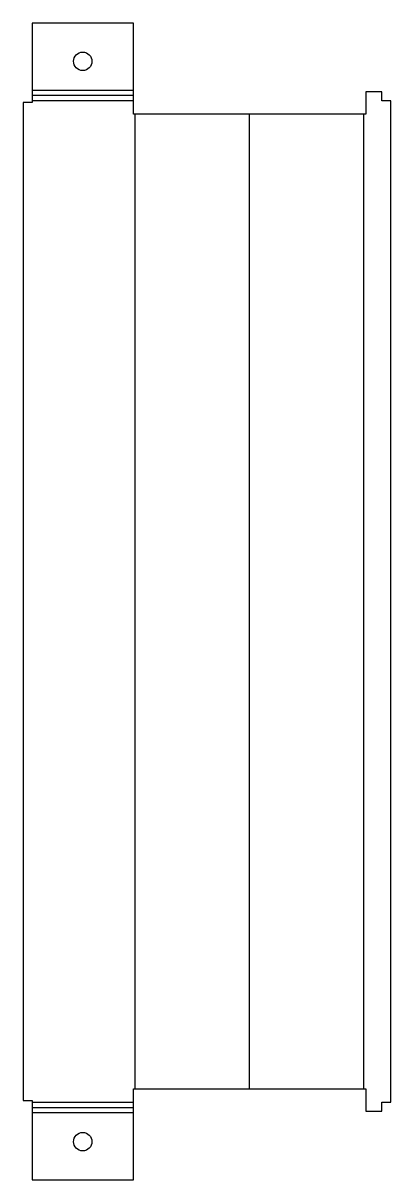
# Model space of a CAD drawing. Header units: millimetres. Extents: x 0 to 82, y -18 to 240.
import ezdxf

# ---------------------------------------------------------------- set-up
doc = ezdxf.new("R2010")
doc.units = ezdxf.units.MM
for name, color, linetype in [('BEND', 1, 'CONTINUOUS'), ('CUT', 7, 'CONTINUOUS'), ('MARK', 3, 'CONTINUOUS')]:
    doc.layers.add(name, color=color, linetype=linetype)

msp = doc.modelspace()

# ---------------------------------------------------------------- linework, layer by layer
at = {"layer": 'BEND'}
for p, q in [((24.6, 223.730973), (2, 223.730973)), ((50.478316, 2.6), (50.478316, 219.6)), ((2, -1.530973), (24.6, -1.530973))]:
    msp.add_line(p, q, dxfattribs=at)
at = {"layer": 'CUT'}
for p, q in [((24.6, 239.861947), (2, 239.861947)), ((2, 239.861947), (2, 222.2)), ((24.6, 219.6), (24.6, 239.861947)), ((79.956633, 224.6), (76.356633, 224.6)), ((76.356633, 224.6), (76.356633, 219.6)), ((79.956633, 222.6), (79.956633, 224.6)), ((2, 222.2), (0, 222.2)), ((0, 222.2), (0, 0)), ((81.956633, 222.6), (79.956633, 222.6)), ((81.956633, -0.4), (81.956633, 222.6)), ((76.356633, 219.6), (24.6, 219.6)), ((24.6, -17.661947), (24.6, 2.6)), ((24.6, 2.6), (76.356633, 2.6)), ((76.356633, 2.6), (76.356633, -2.4)), ((0, 0), (2, 0)), ((2, 0), (2, -17.661947)), ((76.356633, -2.4), (79.956633, -2.4)), ((79.956633, -2.4), (79.956633, -0.4)), ((79.956633, -0.4), (81.956633, -0.4)), ((2, -17.661947), (24.6, -17.661947))]:
    msp.add_line(p, q, dxfattribs=at)
for centre in [(13.3, 231.361947), (13.3, -9.161947)]:
    msp.add_circle(centre, 2.05, dxfattribs=at)
at = {"layer": 'MARK'}
for p, q in [((24.6, 224.861947), (2, 224.861947)), ((24.6, 222.6), (2, 222.6)), ((25, 2.6), (25, 219.6)), ((75.956633, 2.6), (75.956633, 219.6)), ((2, -0.4), (24.6, -0.4)), ((2, -2.661947), (24.6, -2.661947))]:
    msp.add_line(p, q, dxfattribs=at)

doc.saveas('drawing.dxf')
